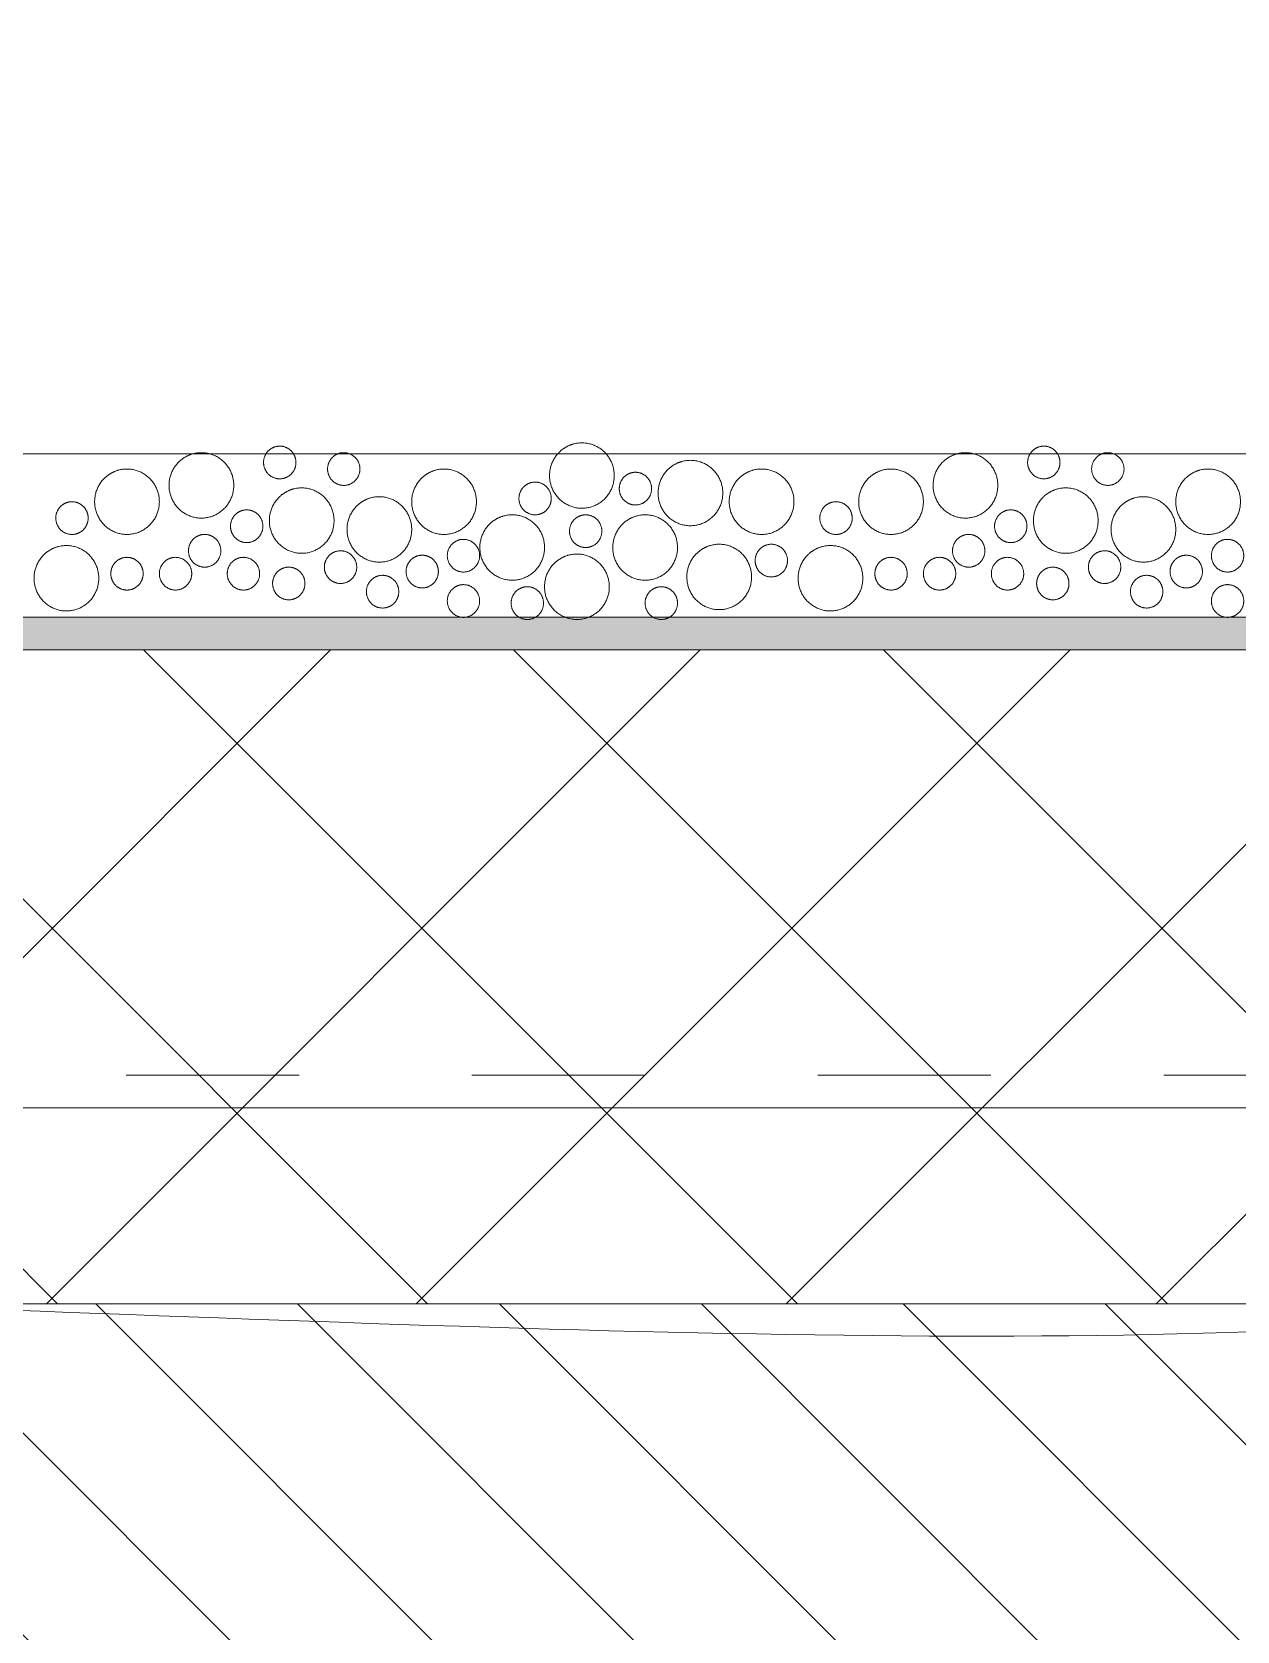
# Model space of a CAD drawing. Header units: centimetres. Extents: x -6341 to 23117, y -10090 to 8065.
# Drawn here: x 418 to 454.86, y -78.05 to -29.16 of the extents above; entities that cross this region are included whole.
import ezdxf

# ---------------------------------------------------------------- set-up
doc = ezdxf.new("R2010")
doc.units = ezdxf.units.CM
doc.header["$LTSCALE"] = 12.7
doc.linetypes.add('VW-01', pattern=[0.83312, 0.41656, -0.41656])
doc.layers.get('0').update_dxf_attribs({"lineweight": 5})
for name, color, linetype, lineweight in [('B BATI-GO-vu', 7, 'Continuous', 5), ('B BATI-isolation', 7, 'Continuous', 5), ('B Général', 7, 'Continuous', 5), ('C ANNOTATIONS-cotation', 7, 'Continuous', 5)]:
    doc.layers.add(name, color=color, linetype=linetype, lineweight=lineweight)

# ---------------------------------------------------------------- blocks, each defined once
blk = doc.blocks.new('Groupe-10-1')
at = {"layer": 'B Général', "color": 7, "linetype": 'Continuous', "lineweight": 13, "flags": 128}
blk.add_lwpolyline([(-1159.074, 5117.41), (-1159.074, 5514.314), (-2149.071, 5514.314), (-2149.071, 4917.389), (-1752.074, 4917.389), (-1752.074, 5117.41)], close=True, dxfattribs=at)
blk = doc.blocks.new('Groupe-121-1')
at = {"layer": 'B BATI-GO-vu', "color": 7}
for points in [[(-1771.471, 5061.38), (-1771.605, 5061.609), (-1771.605, 5062.14), (-1771.337, 5062.599), (-1770.873, 5062.864), (-1770.337, 5062.864), (-1769.873, 5062.599), (-1769.605, 5062.14), (-1769.605, 5061.609), (-1769.873, 5061.15), (-1770.337, 5060.885), (-1770.873, 5060.885), (-1771.337, 5061.15), (-1771.471, 5061.38)], [(-1769.388, 5062.221), (-1769.455, 5062.336), (-1769.455, 5062.601), (-1769.321, 5062.831), (-1769.089, 5062.963), (-1768.821, 5062.963), (-1768.589, 5062.831), (-1768.455, 5062.601), (-1768.455, 5062.336), (-1768.589, 5062.106), (-1768.821, 5061.974), (-1769.089, 5061.974), (-1769.321, 5062.106), (-1769.388, 5062.221)], [(-1768.003, 5062.221), (-1768.07, 5062.336), (-1768.07, 5062.601), (-1767.936, 5062.831), (-1767.704, 5062.963), (-1767.436, 5062.963), (-1767.204, 5062.831), (-1767.07, 5062.601), (-1767.07, 5062.336), (-1767.204, 5062.106), (-1767.436, 5061.974), (-1767.704, 5061.974), (-1767.936, 5062.106), (-1768.003, 5062.221)], [(-1768.903, 5060.958), (-1768.97, 5061.073), (-1768.97, 5061.338), (-1768.836, 5061.568), (-1768.604, 5061.7), (-1768.336, 5061.7), (-1768.104, 5061.568), (-1767.97, 5061.338), (-1767.97, 5061.073), (-1768.104, 5060.843), (-1768.336, 5060.711), (-1768.604, 5060.711), (-1768.836, 5060.843), (-1768.903, 5060.958)], [(-1770.625, 5059.401), (-1770.759, 5059.63), (-1770.759, 5060.16), (-1770.491, 5060.62), (-1770.027, 5060.885), (-1769.491, 5060.885), (-1769.027, 5060.62), (-1768.759, 5060.16), (-1768.759, 5059.63), (-1769.027, 5059.171), (-1769.491, 5058.906), (-1770.027, 5058.906), (-1770.491, 5059.171), (-1770.625, 5059.401)], [(-1768.288, 5059.747), (-1768.355, 5059.862), (-1768.355, 5060.127), (-1768.221, 5060.357), (-1767.988, 5060.489), (-1767.721, 5060.489), (-1767.488, 5060.357), (-1767.355, 5060.127), (-1767.355, 5059.862), (-1767.488, 5059.632), (-1767.721, 5059.499), (-1767.988, 5059.499), (-1768.221, 5059.632), (-1768.288, 5059.747)], [(-1772.038, 5058.559), (-1772.105, 5058.674), (-1772.105, 5058.939), (-1771.971, 5059.169), (-1771.739, 5059.302), (-1771.471, 5059.302), (-1771.239, 5059.169), (-1771.105, 5058.939), (-1771.105, 5058.674), (-1771.239, 5058.445), (-1771.471, 5058.312), (-1771.739, 5058.312), (-1771.971, 5058.445), (-1772.038, 5058.559)], [(-1769.038, 5058.46), (-1769.105, 5058.575), (-1769.105, 5058.84), (-1768.971, 5059.07), (-1768.739, 5059.203), (-1768.471, 5059.203), (-1768.239, 5059.07), (-1768.105, 5058.84), (-1768.105, 5058.575), (-1768.239, 5058.346), (-1768.471, 5058.213), (-1768.739, 5058.213), (-1768.971, 5058.346), (-1769.038, 5058.46)], [(-1770.894, 5057.025), (-1771.028, 5057.255), (-1771.028, 5057.785), (-1770.76, 5058.245), (-1770.296, 5058.51), (-1769.76, 5058.51), (-1769.296, 5058.245), (-1769.028, 5057.785), (-1769.028, 5057.255), (-1769.296, 5056.796), (-1769.76, 5056.531), (-1770.296, 5056.531), (-1770.76, 5056.796), (-1770.894, 5057.025)], [(-1768.538, 5056.877), (-1768.605, 5056.992), (-1768.605, 5057.257), (-1768.471, 5057.487), (-1768.239, 5057.619), (-1767.971, 5057.619), (-1767.739, 5057.487), (-1767.605, 5057.257), (-1767.605, 5056.992), (-1767.739, 5056.762), (-1767.971, 5056.63), (-1768.239, 5056.63), (-1768.471, 5056.762), (-1768.538, 5056.877)], [(-1772.238, 5056.601), (-1772.305, 5056.716), (-1772.305, 5056.981), (-1772.171, 5057.211), (-1771.939, 5057.344), (-1771.671, 5057.344), (-1771.439, 5057.211), (-1771.305, 5056.981), (-1771.305, 5056.716), (-1771.439, 5056.487), (-1771.671, 5056.354), (-1771.939, 5056.354), (-1772.171, 5056.487), (-1772.238, 5056.601)], [(-1770.289, 5055.591), (-1770.356, 5055.705), (-1770.356, 5055.971), (-1770.222, 5056.2), (-1769.99, 5056.333), (-1769.722, 5056.333), (-1769.49, 5056.2), (-1769.356, 5055.971), (-1769.356, 5055.705), (-1769.49, 5055.476), (-1769.722, 5055.343), (-1769.99, 5055.343), (-1770.222, 5055.476), (-1770.289, 5055.591)], [(-1768.838, 5055.492), (-1768.905, 5055.606), (-1768.905, 5055.872), (-1768.771, 5056.101), (-1768.539, 5056.234), (-1768.271, 5056.234), (-1768.039, 5056.101), (-1767.905, 5055.872), (-1767.905, 5055.606), (-1768.039, 5055.377), (-1768.271, 5055.244), (-1768.539, 5055.244), (-1768.771, 5055.377), (-1768.838, 5055.492)], [(-1771.971, 5053.958), (-1772.105, 5054.187), (-1772.105, 5054.718), (-1771.837, 5055.177), (-1771.373, 5055.442), (-1770.837, 5055.442), (-1770.373, 5055.177), (-1770.105, 5054.718), (-1770.105, 5054.187), (-1770.373, 5053.728), (-1770.837, 5053.463), (-1771.373, 5053.463), (-1771.837, 5053.728), (-1771.971, 5053.958)], [(-1769.538, 5054.304), (-1769.605, 5054.419), (-1769.605, 5054.684), (-1769.471, 5054.914), (-1769.239, 5055.046), (-1768.971, 5055.046), (-1768.739, 5054.914), (-1768.605, 5054.684), (-1768.605, 5054.419), (-1768.739, 5054.189), (-1768.971, 5054.057), (-1769.239, 5054.057), (-1769.471, 5054.189), (-1769.538, 5054.304)], [(-1768.838, 5053.413), (-1768.905, 5053.528), (-1768.905, 5053.793), (-1768.771, 5054.023), (-1768.539, 5054.156), (-1768.271, 5054.156), (-1768.039, 5054.023), (-1767.905, 5053.793), (-1767.905, 5053.528), (-1768.039, 5053.299), (-1768.271, 5053.166), (-1768.539, 5053.166), (-1768.771, 5053.299), (-1768.838, 5053.413)], [(-1771.471, 5051.682), (-1771.605, 5051.911), (-1771.605, 5052.442), (-1771.337, 5052.901), (-1770.873, 5053.166), (-1770.337, 5053.166), (-1769.873, 5052.901), (-1769.605, 5052.442), (-1769.605, 5051.911), (-1769.873, 5051.452), (-1770.337, 5051.187), (-1770.873, 5051.187), (-1771.337, 5051.452), (-1771.471, 5051.682)], [(-1768.838, 5051.929), (-1768.905, 5052.044), (-1768.905, 5052.309), (-1768.771, 5052.539), (-1768.539, 5052.671), (-1768.271, 5052.671), (-1768.039, 5052.539), (-1767.905, 5052.309), (-1767.905, 5052.044), (-1768.039, 5051.814), (-1768.271, 5051.682), (-1768.539, 5051.682), (-1768.771, 5051.814), (-1768.838, 5051.929)], [(-1769.132, 5049.829), (-1769.266, 5050.059), (-1769.266, 5050.589), (-1768.998, 5051.048), (-1768.534, 5051.313), (-1767.998, 5051.313), (-1767.534, 5051.048), (-1767.266, 5050.589), (-1767.266, 5050.059), (-1767.534, 5049.599), (-1767.998, 5049.334), (-1768.534, 5049.334), (-1768.998, 5049.599), (-1769.132, 5049.829)], [(-1770.538, 5050.247), (-1770.605, 5050.361), (-1770.605, 5050.627), (-1770.471, 5050.856), (-1770.239, 5050.989), (-1769.971, 5050.989), (-1769.739, 5050.856), (-1769.605, 5050.627), (-1769.605, 5050.361), (-1769.739, 5050.132), (-1769.971, 5049.999), (-1770.239, 5049.999), (-1770.471, 5050.132), (-1770.538, 5050.247)], [(-1771.471, 5047.723), (-1771.605, 5047.953), (-1771.605, 5048.483), (-1771.337, 5048.942), (-1770.873, 5049.208), (-1770.337, 5049.208), (-1769.873, 5048.942), (-1769.605, 5048.483), (-1769.605, 5047.953), (-1769.873, 5047.493), (-1770.337, 5047.228), (-1770.873, 5047.228), (-1771.337, 5047.493), (-1771.471, 5047.723)], [(-1769.238, 5048.267), (-1769.305, 5048.382), (-1769.305, 5048.647), (-1769.171, 5048.877), (-1768.939, 5049.01), (-1768.671, 5049.01), (-1768.439, 5048.877), (-1768.305, 5048.647), (-1768.305, 5048.382), (-1768.439, 5048.153), (-1768.671, 5048.02), (-1768.939, 5048.02), (-1769.171, 5048.153), (-1769.238, 5048.267)], [(-1769.171, 5046.425), (-1769.305, 5046.655), (-1769.305, 5047.185), (-1769.037, 5047.645), (-1768.573, 5047.91), (-1768.037, 5047.91), (-1767.573, 5047.645), (-1767.305, 5047.185), (-1767.305, 5046.655), (-1767.573, 5046.196), (-1768.037, 5045.931), (-1768.573, 5045.931), (-1769.037, 5046.196), (-1769.171, 5046.425)], [(-1771.737, 5045.546), (-1771.871, 5045.776), (-1771.871, 5046.306), (-1771.603, 5046.765), (-1771.139, 5047.03), (-1770.603, 5047.03), (-1770.139, 5046.765), (-1769.871, 5046.306), (-1769.871, 5045.776), (-1770.139, 5045.316), (-1770.603, 5045.051), (-1771.139, 5045.051), (-1771.603, 5045.316), (-1771.737, 5045.546)], [(-1770.071, 5044.161), (-1770.205, 5044.39), (-1770.205, 5044.921), (-1769.937, 5045.38), (-1769.473, 5045.645), (-1768.937, 5045.645), (-1768.473, 5045.38), (-1768.205, 5044.921), (-1768.205, 5044.39), (-1768.473, 5043.931), (-1768.937, 5043.666), (-1769.473, 5043.666), (-1769.937, 5043.931), (-1770.071, 5044.161)], [(-1767.938, 5044.903), (-1768.005, 5045.018), (-1768.005, 5045.283), (-1767.871, 5045.512), (-1767.639, 5045.645), (-1767.371, 5045.645), (-1767.139, 5045.512), (-1767.005, 5045.283), (-1767.005, 5045.018), (-1767.139, 5044.788), (-1767.371, 5044.655), (-1767.639, 5044.655), (-1767.871, 5044.788), (-1767.938, 5044.903)], [(-1771.438, 5044.111), (-1771.505, 5044.226), (-1771.505, 5044.491), (-1771.371, 5044.721), (-1771.139, 5044.853), (-1770.871, 5044.853), (-1770.639, 5044.721), (-1770.505, 5044.491), (-1770.505, 5044.226), (-1770.639, 5043.996), (-1770.871, 5043.864), (-1771.139, 5043.864), (-1771.371, 5043.996), (-1771.438, 5044.111)], [(-1772.271, 5042.227), (-1772.405, 5042.457), (-1772.405, 5042.987), (-1772.137, 5043.446), (-1771.673, 5043.711), (-1771.137, 5043.711), (-1770.673, 5043.446), (-1770.405, 5042.987), (-1770.405, 5042.457), (-1770.673, 5041.997), (-1771.137, 5041.732), (-1771.673, 5041.732), (-1772.137, 5041.997), (-1772.271, 5042.227)], [(-1768.871, 5042.074), (-1769.005, 5042.304), (-1769.005, 5042.834), (-1768.737, 5043.293), (-1768.273, 5043.559), (-1767.737, 5043.559), (-1767.273, 5043.293), (-1767.005, 5042.834), (-1767.005, 5042.304), (-1767.273, 5041.845), (-1767.737, 5041.579), (-1768.273, 5041.579), (-1768.737, 5041.845), (-1768.871, 5042.074)], [(-1770.138, 5042.589), (-1770.205, 5042.704), (-1770.205, 5042.969), (-1770.071, 5043.199), (-1769.839, 5043.331), (-1769.571, 5043.331), (-1769.339, 5043.199), (-1769.205, 5042.969), (-1769.205, 5042.704), (-1769.339, 5042.474), (-1769.571, 5042.342), (-1769.839, 5042.342), (-1770.071, 5042.474), (-1770.138, 5042.589)], [(-1771.138, 5041.043), (-1771.205, 5041.158), (-1771.205, 5041.423), (-1771.071, 5041.653), (-1770.839, 5041.785), (-1770.571, 5041.785), (-1770.339, 5041.653), (-1770.205, 5041.423), (-1770.205, 5041.158), (-1770.339, 5040.928), (-1770.571, 5040.796), (-1770.839, 5040.796), (-1771.071, 5040.928), (-1771.138, 5041.043)], [(-1770.071, 5040.095), (-1770.205, 5040.325), (-1770.205, 5040.855), (-1769.937, 5041.314), (-1769.473, 5041.579), (-1768.937, 5041.579), (-1768.473, 5041.314), (-1768.205, 5040.855), (-1768.205, 5040.325), (-1768.473, 5039.865), (-1768.937, 5039.6), (-1769.473, 5039.6), (-1769.937, 5039.865), (-1770.071, 5040.095)], [(-1767.938, 5040.804), (-1768.005, 5040.919), (-1768.005, 5041.184), (-1767.871, 5041.414), (-1767.639, 5041.546), (-1767.371, 5041.546), (-1767.139, 5041.414), (-1767.005, 5041.184), (-1767.005, 5040.919), (-1767.139, 5040.689), (-1767.371, 5040.557), (-1767.639, 5040.557), (-1767.871, 5040.689), (-1767.938, 5040.804)], [(-1769.388, 5038.852), (-1769.455, 5038.967), (-1769.455, 5039.232), (-1769.321, 5039.462), (-1769.089, 5039.594), (-1768.821, 5039.594), (-1768.589, 5039.462), (-1768.455, 5039.232), (-1768.455, 5038.967), (-1768.589, 5038.737), (-1768.821, 5038.605), (-1769.089, 5038.605), (-1769.321, 5038.737), (-1769.388, 5038.852)], [(-1768.003, 5038.852), (-1768.07, 5038.967), (-1768.07, 5039.232), (-1767.936, 5039.462), (-1767.704, 5039.594), (-1767.436, 5039.594), (-1767.204, 5039.462), (-1767.07, 5039.232), (-1767.07, 5038.967), (-1767.204, 5038.737), (-1767.436, 5038.605), (-1767.704, 5038.605), (-1767.936, 5038.737), (-1768.003, 5038.852)], [(-1771.471, 5038.011), (-1771.605, 5038.24), (-1771.605, 5038.771), (-1771.337, 5039.23), (-1770.873, 5039.495), (-1770.337, 5039.495), (-1769.873, 5039.23), (-1769.605, 5038.771), (-1769.605, 5038.24), (-1769.873, 5037.781), (-1770.337, 5037.516), (-1770.873, 5037.516), (-1771.337, 5037.781), (-1771.471, 5038.011)], [(-1768.903, 5037.589), (-1768.97, 5037.704), (-1768.97, 5037.969), (-1768.836, 5038.199), (-1768.604, 5038.331), (-1768.336, 5038.331), (-1768.104, 5038.199), (-1767.97, 5037.969), (-1767.97, 5037.704), (-1768.104, 5037.474), (-1768.336, 5037.342), (-1768.604, 5037.342), (-1768.836, 5037.474), (-1768.903, 5037.589)], [(-1770.625, 5036.032), (-1770.759, 5036.261), (-1770.759, 5036.792), (-1770.491, 5037.251), (-1770.027, 5037.516), (-1769.491, 5037.516), (-1769.027, 5037.251), (-1768.759, 5036.792), (-1768.759, 5036.261), (-1769.027, 5035.802), (-1769.491, 5035.537), (-1770.027, 5035.537), (-1770.491, 5035.802), (-1770.625, 5036.032)], [(-1768.288, 5036.378), (-1768.355, 5036.493), (-1768.355, 5036.758), (-1768.221, 5036.988), (-1767.988, 5037.12), (-1767.721, 5037.12), (-1767.488, 5036.988), (-1767.355, 5036.758), (-1767.355, 5036.493), (-1767.488, 5036.263), (-1767.721, 5036.131), (-1767.988, 5036.131), (-1768.221, 5036.263), (-1768.288, 5036.378)], [(-1772.038, 5035.19), (-1772.105, 5035.305), (-1772.105, 5035.57), (-1771.971, 5035.8), (-1771.739, 5035.933), (-1771.471, 5035.933), (-1771.239, 5035.8), (-1771.105, 5035.57), (-1771.105, 5035.305), (-1771.239, 5035.076), (-1771.471, 5034.943), (-1771.739, 5034.943), (-1771.971, 5035.076), (-1772.038, 5035.19)], [(-1769.038, 5035.091), (-1769.105, 5035.206), (-1769.105, 5035.471), (-1768.971, 5035.701), (-1768.739, 5035.834), (-1768.471, 5035.834), (-1768.239, 5035.701), (-1768.105, 5035.471), (-1768.105, 5035.206), (-1768.239, 5034.977), (-1768.471, 5034.844), (-1768.739, 5034.844), (-1768.971, 5034.977), (-1769.038, 5035.091)], [(-1770.894, 5033.657), (-1771.028, 5033.886), (-1771.028, 5034.416), (-1770.76, 5034.876), (-1770.296, 5035.141), (-1769.76, 5035.141), (-1769.296, 5034.876), (-1769.028, 5034.416), (-1769.028, 5033.886), (-1769.296, 5033.427), (-1769.76, 5033.162), (-1770.296, 5033.162), (-1770.76, 5033.427), (-1770.894, 5033.657)], [(-1768.538, 5033.508), (-1768.605, 5033.623), (-1768.605, 5033.888), (-1768.471, 5034.118), (-1768.239, 5034.25), (-1767.971, 5034.25), (-1767.739, 5034.118), (-1767.605, 5033.888), (-1767.605, 5033.623), (-1767.739, 5033.393), (-1767.971, 5033.261), (-1768.239, 5033.261), (-1768.471, 5033.393), (-1768.538, 5033.508)], [(-1772.238, 5033.232), (-1772.305, 5033.347), (-1772.305, 5033.612), (-1772.171, 5033.842), (-1771.939, 5033.975), (-1771.671, 5033.975), (-1771.439, 5033.842), (-1771.305, 5033.612), (-1771.305, 5033.347), (-1771.439, 5033.118), (-1771.671, 5032.985), (-1771.939, 5032.985), (-1772.171, 5033.118), (-1772.238, 5033.232)], [(-1770.289, 5032.222), (-1770.356, 5032.336), (-1770.356, 5032.602), (-1770.222, 5032.831), (-1769.99, 5032.964), (-1769.722, 5032.964), (-1769.49, 5032.831), (-1769.356, 5032.602), (-1769.356, 5032.336), (-1769.49, 5032.107), (-1769.722, 5031.974), (-1769.99, 5031.974), (-1770.222, 5032.107), (-1770.289, 5032.222)], [(-1768.838, 5032.123), (-1768.905, 5032.237), (-1768.905, 5032.503), (-1768.771, 5032.732), (-1768.539, 5032.865), (-1768.271, 5032.865), (-1768.039, 5032.732), (-1767.905, 5032.503), (-1767.905, 5032.237), (-1768.039, 5032.008), (-1768.271, 5031.875), (-1768.539, 5031.875), (-1768.771, 5032.008), (-1768.838, 5032.123)], [(-1771.971, 5030.589), (-1772.105, 5030.818), (-1772.105, 5031.349), (-1771.837, 5031.808), (-1771.373, 5032.073), (-1770.837, 5032.073), (-1770.373, 5031.808), (-1770.105, 5031.349), (-1770.105, 5030.818), (-1770.373, 5030.359), (-1770.837, 5030.094), (-1771.373, 5030.094), (-1771.837, 5030.359), (-1771.971, 5030.589)], [(-1769.538, 5030.935), (-1769.605, 5031.05), (-1769.605, 5031.315), (-1769.471, 5031.545), (-1769.239, 5031.677), (-1768.971, 5031.677), (-1768.739, 5031.545), (-1768.605, 5031.315), (-1768.605, 5031.05), (-1768.739, 5030.82), (-1768.971, 5030.688), (-1769.239, 5030.688), (-1769.471, 5030.82), (-1769.538, 5030.935)], [(-1768.838, 5030.044), (-1768.905, 5030.159), (-1768.905, 5030.424), (-1768.771, 5030.654), (-1768.539, 5030.787), (-1768.271, 5030.787), (-1768.039, 5030.654), (-1767.905, 5030.424), (-1767.905, 5030.159), (-1768.039, 5029.93), (-1768.271, 5029.797), (-1768.539, 5029.797), (-1768.771, 5029.93), (-1768.838, 5030.044)], [(-1771.471, 5028.313), (-1771.605, 5028.542), (-1771.605, 5029.073), (-1771.337, 5029.532), (-1770.873, 5029.797), (-1770.337, 5029.797), (-1769.873, 5029.532), (-1769.605, 5029.073), (-1769.605, 5028.542), (-1769.873, 5028.083), (-1770.337, 5027.818), (-1770.873, 5027.818), (-1771.337, 5028.083), (-1771.471, 5028.313)], [(-1768.838, 5028.56), (-1768.905, 5028.675), (-1768.905, 5028.94), (-1768.771, 5029.17), (-1768.539, 5029.302), (-1768.271, 5029.302), (-1768.039, 5029.17), (-1767.905, 5028.94), (-1767.905, 5028.675), (-1768.039, 5028.445), (-1768.271, 5028.313), (-1768.539, 5028.313), (-1768.771, 5028.445), (-1768.838, 5028.56)], [(-1769.132, 5026.46), (-1769.266, 5026.69), (-1769.266, 5027.22), (-1768.998, 5027.679), (-1768.534, 5027.944), (-1767.998, 5027.944), (-1767.534, 5027.679), (-1767.266, 5027.22), (-1767.266, 5026.69), (-1767.534, 5026.23), (-1767.998, 5025.965), (-1768.534, 5025.965), (-1768.998, 5026.23), (-1769.132, 5026.46)], [(-1770.538, 5026.878), (-1770.605, 5026.993), (-1770.605, 5027.258), (-1770.471, 5027.487), (-1770.239, 5027.62), (-1769.971, 5027.62), (-1769.739, 5027.487), (-1769.605, 5027.258), (-1769.605, 5026.993), (-1769.739, 5026.763), (-1769.971, 5026.63), (-1770.239, 5026.63), (-1770.471, 5026.763), (-1770.538, 5026.878)]]:
    blk.add_open_spline(points, degree=2, dxfattribs=at)
blk = doc.blocks.new('Groupe-131-1')
at = {"layer": 'B BATI-isolation', "linetype": 'Continuous', "lineweight": 0}
blk.add_hatch(color=255, dxfattribs=at).paths.add_polyline_path([(-1767.077, 4917.394), (-1767.077, 5093.417), (-1766.077, 5093.417), (-1766.077, 4917.394)])
at = {"layer": 'B Général', "linetype": 'Continuous', "lineweight": 5, "true_color": 0x808080}
h = blk.add_hatch(dxfattribs=at)
h.set_pattern_fill('02_ISOLANT', color=8, style=0, pattern_type=2)
h.set_pattern_definition([(45, (0, 0), (-5.656854, 5.656854), []), (135, (0, 0), (5.656854, 5.656854), [])])
h.paths.add_polyline_path([(-1766.077, 4917.394), (-1766.077, 5093.417), (-1746.077, 5093.417), (-1746.077, 4917.394)])
at = {"layer": 'B BATI-GO-vu', "linetype": 'Continuous', "lineweight": 5}
blk.add_line((-1772.07, 5093.416), (-1772.074, 4918.394), dxfattribs=at)
at = {"layer": 'B BATI-isolation', "color": 7, "linetype": 'Continuous', "lineweight": 13, "flags": 128}
blk.add_lwpolyline([(-1767.077, 4917.394), (-1767.077, 5093.417), (-1766.077, 5093.417), (-1766.077, 4917.394)], close=True, dxfattribs=at)
at = {"layer": 'B Général', "color": 7, "linetype": 'Continuous', "lineweight": 5, "flags": 128}
blk.add_lwpolyline([(-1766.077, 4917.394), (-1766.077, 5093.417), (-1746.077, 5093.417), (-1746.077, 4917.394)], close=True, dxfattribs=at)
at = {"layer": 'B BATI-GO-vu'}
blk.add_blockref('Groupe-121-1', (0, 0), dxfattribs=at)
blk = doc.blocks.new('Groupe-132-1')
at = {"linetype": 'Continuous', "lineweight": 5}
h = blk.add_hatch(dxfattribs=at)
h.set_pattern_fill('45_0_15_52', style=0, pattern_type=2)
h.set_pattern_definition([(45, (0, 0), (3.5277778, -2.6458333), [])])
h.paths.add_polyline_path([(-2023.074, 4689.12), (-2023.077, 4689.12), (-2023.077, 4893.389), (-2147.8, 4893.389), (-2147.8, 4893.396), (-2149.07, 4893.396), (-2149.07, 4909.396), (-1990.377, 4909.4), (-1990.377, 4893.4), (-1992.974, 4893.4), (-1992.974, 4893.386), (-2003.074, 4893.389), (-2003.074, 4300.6), (-1745.96, 4300.6), (-1746.035, 4689.119), (-1746.038, 4689.119), (-1746.067, 4837.555), (-1746.077, 4837.555), (-1746.077, 4893.389), (-1796.425, 4893.389), (-1796.425, 4893.396), (-1796.428, 4893.396), (-1796.428, 4893.399), (-1806.778, 4893.398), (-1806.779, 4905.084), (-1804.817, 4905.084), (-1804.637, 4909.395), (-1796.428, 4909.395), (-1796.428, 4909.396), (-1789.461, 4909.396), (-1746.077, 4909.397), (-1746.077, 5093.41), (-1801.074, 5093.41), (-1801.074, 5093.417), (-1801.077, 5093.417), (-1801.077, 5109.396), (-1152.077, 5109.417), (-1152.077, 5109.41), (-1152.074, 5109.41), (-1152.074, 4909.493), (-1096.9, 4909.493), (-1096.9, 4893.396), (-1109.54, 4893.396), (-1109.54, 4893.389), (-1152.074, 4893.389), (-1152.074, 4300.389), (-852.506, 4300.389), (-852.506, 4689.111), (-852.525, 4689.111), (-852.525, 4909.393), (-852.525, 4909.396), (-849.399, 5117.848), (-832.525, 5117.848), (-832.513, 5112.394), (-832.904, 5112.285), (-833.254, 5112.136), (-833.565, 5111.946), (-833.835, 5111.717), (-834.065, 5111.446), (-834.254, 5111.136), (-834.404, 5110.785), (-834.513, 5110.394), (-832.513, 5110.394), (-832.525, 4909.396), (-832.525, 4909.393), (-776.5, 4909.39), (-776.5, 4893.389), (-832.522, 4893.389), (-832.522, 4300.389), (-527.074, 4300.389), (-527.074, 4689.118), (-527.077, 4689.118), (-527.077, 4884.05), (-527.077, 4893.389), (-527.091, 4893.389), (-527.091, 4893.396), (-542.07, 4893.394), (-542.102, 4905.075), (-541.115, 4905.084), (-540.936, 4909.393), (-527.077, 4909.393), (-527.077, 4909.396), (-424.004, 4909.396), (-424.004, 5450.396), (-34.003, 5450.396), (-34.003, 5450.389), (-34, 5450.389), (-34, 5425.389), (-104.009, 5425.374), (-104.009, 4909.396), (288.982, 4909.396), (288.982, 4909.389), (288.986, 4909.389), (288.986, 4884.389), (80.926, 4884.389), (80.926, 3276.389), (288.986, 3276.389), (288.986, 3251.389), (-547.427, 3251.377), (-546.578, 3271.375), (-527.074, 3271.375), (-527.074, 4282.389), (-832.522, 4282.389), (-832.522, 4153.389), (-792.522, 4153.389), (-792.522, 4134.389), (-832.522, 4134.389), (-832.522, 3541.39), (-775.64, 3541.39), (-775.64, 3525.39), (-798.828, 3525.391), (-832.539, 3525.39), (-832.526, 3324.391), (-834.526, 3324.391), (-834.417, 3324), (-834.268, 3323.649), (-834.078, 3323.339), (-833.848, 3323.069), (-833.578, 3322.839), (-833.268, 3322.649), (-832.917, 3322.5), (-832.526, 3322.391), (-832.539, 3316.938), (-849.412, 3316.938), (-852.538, 3525.39), (-852.538, 3525.392), (-852.539, 3745.674), (-852.506, 3745.674), (-852.506, 4134.389), (-1152.074, 4134.389), (-1152.074, 3745.674), (-1152.074, 3745.674), (-1152.074, 3541.392), (-1099.263, 3541.392), (-1099.263, 3541.389), (-1096.913, 3541.389), (-1096.913, 3525.389), (-1099.263, 3525.389), (-1099.263, 3525.389), (-1152.074, 3525.389), (-1152.074, 3320.437), (-1154.074, 3320.437), (-1153.965, 3320.046), (-1153.816, 3319.696), (-1153.626, 3319.385), (-1153.396, 3319.115), (-1153.126, 3318.885), (-1152.816, 3318.696), (-1152.465, 3318.546), (-1152.074, 3318.437), (-1152.074, 3316.937), (-1169.971, 3316.937), (-1172.074, 3525.389), (-1172.074, 3525.392), (-1172.074, 3745.674), (-1172.056, 3745.674), (-1172.056, 4134.389), (-1449.074, 4134.389), (-1449.074, 3745.674), (-1449.074, 3745.674), (-1449.074, 3541.392), (-1419.074, 3541.392), (-1419.074, 3541.382), (-1415.613, 3541.381), (-1415.613, 3525.381), (-1440.516, 3525.389), (-1449.074, 3525.389), (-1449.074, 3320.437), (-1451.074, 3320.437), (-1450.965, 3320.046), (-1450.816, 3319.695), (-1450.626, 3319.385), (-1450.396, 3319.115), (-1450.126, 3318.885), (-1449.816, 3318.695), (-1449.465, 3318.546), (-1449.074, 3318.437), (-1449.074, 3316.937), (-1466.971, 3316.937), (-1469.074, 3525.389), (-1469.074, 3525.391), (-1469.074, 3745.674), (-1469.056, 3745.674), (-1469.056, 4134.389), (-1726.074, 4134.389), (-1726.078, 3745.674), (-1726.074, 3745.674), (-1726.074, 3541.392), (-1716.074, 3541.392), (-1716.074, 3541.383), (-1713.081, 3541.381), (-1713.081, 3525.381), (-1722.75, 3525.389), (-1726.074, 3525.389), (-1726.074, 3314.437), (-1728.074, 3314.437), (-1727.965, 3314.046), (-1727.816, 3313.695), (-1727.626, 3313.385), (-1727.396, 3313.115), (-1727.126, 3312.885), (-1726.816, 3312.695), (-1726.465, 3312.546), (-1726.074, 3312.437), (-1726.074, 3310.937), (-1744.102, 3310.937), (-1746.074, 3525.389), (-1746.111, 3525.389), (-1746.111, 3525.391), (-1753.977, 3525.392), (-1754.159, 3529.762), (-1756.121, 3529.762), (-1756.121, 3541.393), (-1746.111, 3541.393), (-1746.105, 4134.389), (-2003.074, 4134.389), (-2003.074, 3541.389), (-1993.074, 3541.392), (-1993.074, 3525.292), (-2147.574, 3525.292), (-2147.574, 3541.389), (-2023.074, 3541.389)])
h.paths.add_polyline_path([(-852.506, 4153.389), (-852.506, 4282.389), (-1147.074, 4282.389), (-1147.074, 4153.389)])
h.paths.add_polyline_path([(-199.074, 3729.371), (-219.074, 3729.371), (-219.074, 3276.389), (60.926, 3276.389), (60.926, 4689.117), (60.923, 4689.117), (60.923, 4884.389), (-219.074, 4884.389), (-219.074, 4429.389), (-199.074, 4429.389), (-199.074, 4379.371), (-219.074, 4379.371), (-219.074, 3779.389), (-199.074, 3779.389)])
h.paths.add_polyline_path([(-1444.074, 4152.389), (-1172.074, 4152.389), (-1172.074, 4282.389), (-1444.074, 4282.389)])
h.paths.add_polyline_path([(-394.001, 4909.396), (-124.012, 4909.396), (-124.012, 5425.389), (-394.001, 5425.389)])
h.paths.add_polyline_path([(-1469.074, 4689.119), (-1469.077, 4689.119), (-1469.077, 5093.41), (-1726.074, 5093.41), (-1726.074, 4300.389), (-1469.074, 4300.389)])
h.paths.add_polyline_path([(-1172.077, 5093.41), (-1449.074, 5093.41), (-1449.074, 4300.389), (-1172.074, 4300.389), (-1172.074, 4689.119), (-1172.077, 4689.119)])
h.paths.add_polyline_path([(-1469.074, 4282.389), (-1721.074, 4282.389), (-1721.074, 4152.389), (-1469.074, 4152.389)])
h.paths.add_polyline_path([(-457.074, 3709.371), (-504.074, 3709.371), (-504.074, 3276.389), (-239.074, 3276.389), (-239.074, 4689.117), (-239.077, 4689.117), (-239.077, 4884.389), (-504.074, 4884.389), (-504.074, 4449.389), (-457.074, 4449.389), (-457.074, 4379.371), (-504.074, 4379.371), (-504.074, 3779.371), (-457.074, 3779.371)])
h.paths.add_polyline_path([(-2003.074, 4152.389), (-1746.074, 4152.389), (-1746.074, 4282.389), (-2003.074, 4282.389)])
at = {"color": 7, "linetype": 'Continuous', "lineweight": 18}
blk.add_open_spline([(-2023.074, 4689.12), (-2023.076, 4689.12), (-2023.077, 4689.12), (-2023.077, 4791.254), (-2023.077, 4893.389), (-2085.439, 4893.389), (-2147.8, 4893.389), (-2147.8, 4893.392), (-2147.8, 4893.396), (-2148.435, 4893.396), (-2149.07, 4893.396), (-2149.07, 4901.396), (-2149.07, 4909.396), (-2069.724, 4909.398), (-1990.377, 4909.4), (-1990.377, 4901.4), (-1990.377, 4893.4), (-1991.676, 4893.4), (-1992.974, 4893.4), (-1992.974, 4893.393), (-1992.974, 4893.386), (-1998.024, 4893.388), (-2003.074, 4893.389), (-2003.074, 4596.994), (-2003.074, 4300.6), (-1874.517, 4300.6), (-1745.96, 4300.6), (-1745.997, 4494.86), (-1746.035, 4689.119), (-1746.036, 4689.119), (-1746.038, 4689.119), (-1746.052, 4763.337), (-1746.067, 4837.555), (-1746.072, 4837.555), (-1746.077, 4837.555), (-1746.077, 4865.472), (-1746.077, 4893.389), (-1771.251, 4893.389), (-1796.425, 4893.389), (-1796.425, 4893.392), (-1796.425, 4893.396), (-1796.427, 4893.396), (-1796.428, 4893.396), (-1796.428, 4893.397), (-1796.428, 4893.399), (-1801.603, 4893.399), (-1806.778, 4893.398), (-1806.778, 4899.241), (-1806.779, 4905.084), (-1805.798, 4905.084), (-1804.817, 4905.084), (-1804.727, 4907.239), (-1804.637, 4909.395), (-1800.533, 4909.395), (-1796.428, 4909.395), (-1796.428, 4909.395), (-1796.428, 4909.396), (-1792.945, 4909.396), (-1789.461, 4909.396), (-1767.769, 4909.397), (-1746.077, 4909.397), (-1746.077, 5001.404), (-1746.077, 5093.41), (-1773.576, 5093.41), (-1801.074, 5093.41), (-1801.074, 5093.413), (-1801.074, 5093.417), (-1801.076, 5093.417), (-1801.077, 5093.417), (-1801.077, 5101.406), (-1801.077, 5109.396), (-1476.577, 5109.406), (-1152.077, 5109.417), (-1152.077, 5109.413), (-1152.077, 5109.41), (-1152.076, 5109.41), (-1152.074, 5109.41), (-1152.074, 5009.451), (-1152.074, 4909.493), (-1124.487, 4909.493), (-1096.9, 4909.493), (-1096.9, 4901.444), (-1096.9, 4893.396), (-1103.22, 4893.396), (-1109.54, 4893.396), (-1109.54, 4893.392), (-1109.54, 4893.389), (-1130.807, 4893.389), (-1152.074, 4893.389), (-1152.074, 4596.889), (-1152.074, 4300.389), (-1002.29, 4300.389), (-852.506, 4300.389), (-852.506, 4494.75), (-852.506, 4689.111), (-852.516, 4689.111), (-852.525, 4689.111), (-852.525, 4799.252), (-852.525, 4909.393), (-852.525, 4909.395), (-852.525, 4909.396), (-850.962, 5013.622), (-849.399, 5117.848), (-840.962, 5117.848), (-832.525, 5117.848), (-832.519, 5115.121), (-832.513, 5112.394), (-834.157, 5112.039), (-834.513, 5110.394), (-833.513, 5110.394), (-832.513, 5110.394), (-832.519, 5009.895), (-832.525, 4909.396), (-832.525, 4909.394), (-832.525, 4909.393), (-804.513, 4909.391), (-776.5, 4909.39), (-776.5, 4901.389), (-776.5, 4893.389), (-804.511, 4893.389), (-832.522, 4893.389), (-832.522, 4596.889), (-832.522, 4300.389), (-679.798, 4300.389), (-527.074, 4300.389), (-527.074, 4494.753), (-527.074, 4689.118), (-527.076, 4689.118), (-527.077, 4689.118), (-527.077, 4786.584), (-527.077, 4884.05), (-527.077, 4888.72), (-527.077, 4893.389), (-527.084, 4893.389), (-527.091, 4893.389), (-527.091, 4893.392), (-527.091, 4893.396), (-534.58, 4893.395), (-542.07, 4893.394), (-542.086, 4899.234), (-542.102, 4905.075), (-541.608, 4905.079), (-541.115, 4905.084), (-541.026, 4907.239), (-540.936, 4909.393), (-534.006, 4909.393), (-527.077, 4909.393), (-527.077, 4909.394), (-527.077, 4909.396), (-475.541, 4909.396), (-424.004, 4909.396), (-424.004, 5179.896), (-424.004, 5450.396), (-229.004, 5450.396), (-34.003, 5450.396), (-34.003, 5450.392), (-34.003, 5450.389), (-34.002, 5450.389), (-34, 5450.389), (-34, 5437.889), (-34, 5425.389), (-69.004, 5425.381), (-104.009, 5425.374), (-104.009, 5167.385), (-104.009, 4909.396), (92.487, 4909.396), (288.982, 4909.396), (288.982, 4909.392), (288.982, 4909.389), (288.984, 4909.389), (288.986, 4909.389), (288.986, 4896.889), (288.986, 4884.389), (184.956, 4884.389), (80.926, 4884.389), (80.926, 4080.389), (80.926, 3276.389), (184.956, 3276.389), (288.986, 3276.389), (288.986, 3263.889), (288.986, 3251.389), (-129.221, 3251.383), (-547.427, 3251.377), (-547.002, 3261.376), (-546.578, 3271.375), (-536.826, 3271.375), (-527.074, 3271.375), (-527.074, 3776.882), (-527.074, 4282.389), (-679.798, 4282.389), (-832.522, 4282.389), (-832.522, 4217.889), (-832.522, 4153.389), (-812.522, 4153.389), (-792.522, 4153.389), (-792.522, 4143.889), (-792.522, 4134.389), (-812.522, 4134.389), (-832.522, 4134.389), (-832.522, 3837.889), (-832.522, 3541.39), (-804.081, 3541.39), (-775.64, 3541.39), (-775.64, 3533.39), (-775.64, 3525.39), (-787.234, 3525.39), (-798.828, 3525.391), (-815.683, 3525.39), (-832.539, 3525.39), (-832.532, 3424.89), (-832.526, 3324.391), (-833.526, 3324.391), (-834.526, 3324.391), (-834.17, 3322.747), (-832.526, 3322.391), (-832.532, 3319.664), (-832.539, 3316.938), (-840.976, 3316.938), (-849.412, 3316.938), (-850.975, 3421.164), (-852.538, 3525.39), (-852.538, 3525.391), (-852.538, 3525.392), (-852.538, 3635.533), (-852.539, 3745.674), (-852.522, 3745.674), (-852.506, 3745.674), (-852.506, 3940.032), (-852.506, 4134.389), (-1002.29, 4134.389), (-1152.074, 4134.389), (-1152.074, 3940.031), (-1152.074, 3745.674), (-1152.074, 3745.674), (-1152.074, 3745.674), (-1152.074, 3643.533), (-1152.074, 3541.392), (-1125.668, 3541.392), (-1099.263, 3541.392), (-1099.263, 3541.391), (-1099.263, 3541.389), (-1098.088, 3541.389), (-1096.913, 3541.389), (-1096.913, 3533.389), (-1096.913, 3525.389), (-1098.088, 3525.389), (-1099.263, 3525.389), (-1099.263, 3525.389), (-1099.263, 3525.389), (-1125.668, 3525.389), (-1152.074, 3525.389), (-1152.074, 3422.913), (-1152.074, 3320.437), (-1153.074, 3320.437), (-1154.074, 3320.437), (-1153.719, 3318.793), (-1152.074, 3318.437), (-1152.074, 3317.687), (-1152.074, 3316.937), (-1161.023, 3316.937), (-1169.971, 3316.937), (-1171.022, 3421.163), (-1172.074, 3525.389), (-1172.074, 3525.39), (-1172.074, 3525.392), (-1172.074, 3635.533), (-1172.074, 3745.674), (-1172.065, 3745.674), (-1172.056, 3745.674), (-1172.056, 3940.031), (-1172.056, 4134.389), (-1310.565, 4134.389), (-1449.074, 4134.389), (-1449.074, 3940.031), (-1449.074, 3745.674), (-1449.074, 3745.674), (-1449.074, 3745.674), (-1449.074, 3643.533), (-1449.074, 3541.392), (-1434.074, 3541.392), (-1419.074, 3541.392), (-1419.074, 3541.387), (-1419.074, 3541.382), (-1417.344, 3541.381), (-1415.613, 3541.381), (-1415.613, 3533.381), (-1415.613, 3525.381), (-1428.065, 3525.385), (-1440.516, 3525.389), (-1444.795, 3525.389), (-1449.074, 3525.389), (-1449.074, 3422.913), (-1449.074, 3320.437), (-1450.074, 3320.437), (-1451.074, 3320.437), (-1450.719, 3318.792), (-1449.074, 3318.437), (-1449.074, 3317.687), (-1449.074, 3316.937), (-1458.023, 3316.937), (-1466.971, 3316.937), (-1468.022, 3421.163), (-1469.074, 3525.389), (-1469.074, 3525.39), (-1469.074, 3525.391), (-1469.074, 3635.532), (-1469.074, 3745.674), (-1469.065, 3745.674), (-1469.056, 3745.674), (-1469.056, 3940.031), (-1469.056, 4134.389), (-1597.565, 4134.389), (-1726.074, 4134.389), (-1726.076, 3940.031), (-1726.078, 3745.674), (-1726.076, 3745.674), (-1726.074, 3745.674), (-1726.074, 3643.533), (-1726.074, 3541.392), (-1721.074, 3541.392), (-1716.074, 3541.392), (-1716.074, 3541.387), (-1716.074, 3541.383), (-1714.578, 3541.382), (-1713.081, 3541.381), (-1713.081, 3533.381), (-1713.081, 3525.381), (-1717.916, 3525.385), (-1722.75, 3525.389), (-1724.412, 3525.389), (-1726.074, 3525.389), (-1726.074, 3419.913), (-1726.074, 3314.437), (-1727.074, 3314.437), (-1728.074, 3314.437), (-1727.719, 3312.792), (-1726.074, 3312.437), (-1726.074, 3311.687), (-1726.074, 3310.937), (-1735.088, 3310.937), (-1744.102, 3310.937), (-1745.088, 3418.163), (-1746.074, 3525.389), (-1746.092, 3525.389), (-1746.111, 3525.389), (-1746.111, 3525.39), (-1746.111, 3525.391), (-1750.044, 3525.391), (-1753.977, 3525.392), (-1754.068, 3527.577), (-1754.159, 3529.762), (-1755.14, 3529.762), (-1756.121, 3529.762), (-1756.121, 3535.578), (-1756.121, 3541.393), (-1751.116, 3541.393), (-1746.111, 3541.393), (-1746.108, 3837.891), (-1746.105, 4134.389), (-1874.589, 4134.389), (-2003.074, 4134.389), (-2003.074, 3837.889), (-2003.074, 3541.389), (-1998.074, 3541.39), (-1993.074, 3541.392), (-1993.074, 3533.342), (-1993.074, 3525.292), (-2070.324, 3525.292), (-2147.574, 3525.292), (-2147.574, 3533.34), (-2147.574, 3541.389), (-2085.324, 3541.389), (-2023.074, 3541.389), (-2023.074, 4115.254), (-2023.074, 4689.12)], degree=2, knots=[0, 0, 0, 1, 1, 2, 2, 3, 3, 4, 4, 5, 5, 6, 6, 7, 7, 8, 8, 9, 9, 10, 10, 11, 11, 12, 12, 13, 13, 14, 14, 15, 15, 16, 16, 17, 17, 18, 18, 19, 19, 20, 20, 21, 21, 22, 22, 23, 23, 24, 24, 25, 25, 26, 26, 27, 27, 28, 28, 29, 29, 30, 30, 31, 31, 32, 32, 33, 33, 34, 34, 35, 35, 36, 36, 37, 37, 38, 38, 39, 39, 40, 40, 41, 41, 42, 42, 43, 43, 44, 44, 45, 45, 46, 46, 47, 47, 48, 48, 49, 49, 50, 50, 51, 51, 52, 52, 53, 53, 54, 54, 55, 55, 56, 56, 57, 57, 58, 58, 59, 59, 60, 60, 61, 61, 62, 62, 63, 63, 64, 64, 65, 65, 66, 66, 67, 67, 68, 68, 69, 69, 70, 70, 71, 71, 72, 72, 73, 73, 74, 74, 75, 75, 76, 76, 77, 77, 78, 78, 79, 79, 80, 80, 81, 81, 82, 82, 83, 83, 84, 84, 85, 85, 86, 86, 87, 87, 88, 88, 89, 89, 90, 90, 91, 91, 92, 92, 93, 93, 94, 94, 95, 95, 96, 96, 97, 97, 98, 98, 99, 99, 100, 100, 101, 101, 102, 102, 103, 103, 104, 104, 105, 105, 106, 106, 107, 107, 108, 108, 109, 109, 110, 110, 111, 111, 112, 112, 113, 113, 114, 114, 115, 115, 116, 116, 117, 117, 118, 118, 119, 119, 120, 120, 121, 121, 122, 122, 123, 123, 124, 124, 125, 125, 126, 126, 127, 127, 128, 128, 129, 129, 130, 130, 131, 131, 132, 132, 133, 133, 134, 134, 135, 135, 136, 136, 137, 137, 138, 138, 139, 139, 140, 140, 141, 141, 142, 142, 143, 143, 144, 144, 145, 145, 146, 146, 147, 147, 148, 148, 149, 149, 150, 150, 151, 151, 152, 152, 153, 153, 154, 154, 155, 155, 156, 156, 157, 157, 158, 158, 159, 159, 160, 160, 161, 161, 162, 162, 163, 163, 164, 164, 165, 165, 166, 166, 167, 167, 168, 168, 169, 169, 170, 170, 171, 171, 172, 172, 173, 173, 174, 174, 175, 175, 176, 176, 177, 177, 178, 178, 179, 179, 180, 180, 181, 181, 182, 182, 183, 183, 184, 184, 185, 185, 186, 186, 187, 187, 187], dxfattribs=at)
at = {"layer": 'B Général', "color": 7}
blk.add_blockref('Groupe-131-1', (0, 0), dxfattribs=at)
blk = doc.blocks.new('Niveaux bat A')
at = {"layer": 'B Général', "color": 1, "linetype": 'VW-01', "lineweight": 5}
blk.add_line((-465.857, 1082.988), (430, 1082.988), dxfattribs=at)

msp = doc.modelspace()

# ---------------------------------------------------------------- block references
at = {"layer": 'B Général'}
msp.add_blockref('Niveaux bat A', (844.41, -1144.039), dxfattribs=at)
at = {"layer": 'B Général', "color": 7, "rotation": 270}
msp.add_blockref('Groupe-10-1', (-4607.903, -1814.126), dxfattribs=at)
at = {"layer": 'C ANNOTATIONS-cotation', "color": 7, "rotation": 270}
msp.add_blockref('Groupe-132-1', (-4607.903, -1814.126), dxfattribs=at)

doc.saveas('drawing.dxf')
